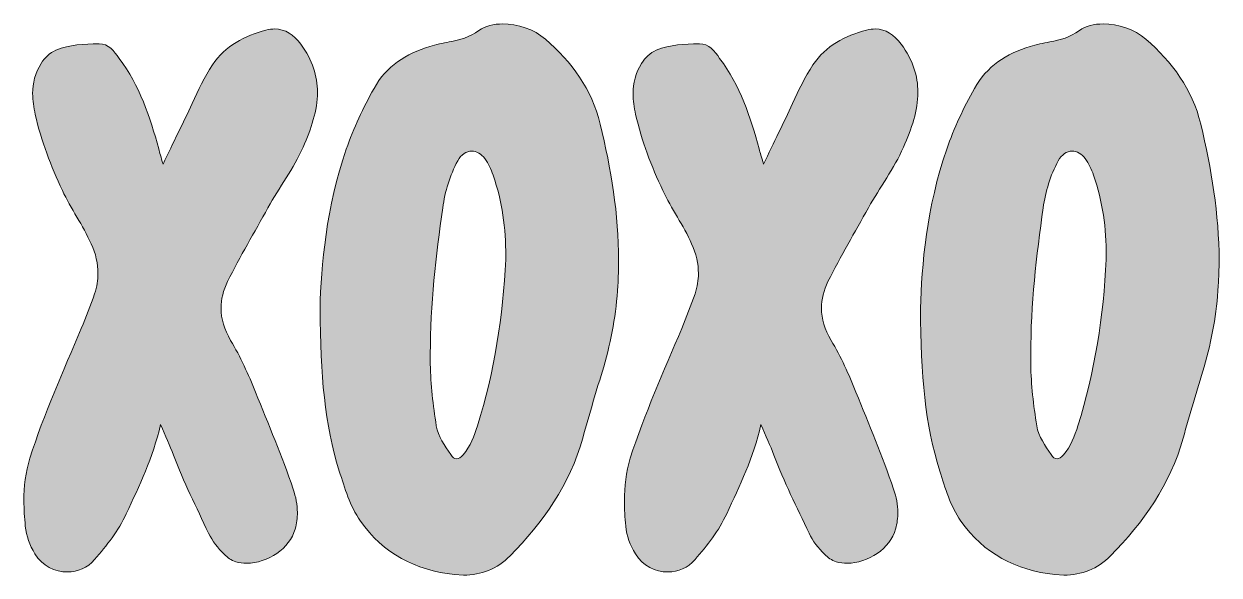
# Model space of a CAD drawing. Header units: inches. Extents: x 219 to 861, y -915 to -163.
# Drawn here: x 222 to 858, y -915 to -621 of the extents above; entities that cross this region are included whole.
import ezdxf

# ---------------------------------------------------------------- set-up
doc = ezdxf.new("R2010")
doc.units = ezdxf.units.IN
doc.header["$MEASUREMENT"] = 0
doc.layers.add('Layer 1', color=7, linetype='Continuous')

# ---------------------------------------------------------------- blocks, each defined once
blk = doc.blocks.new('block 4')
at = {"layer": 'Layer 1', "true_color": 0xe43b40}
h = blk.add_hatch(color=13, dxfattribs=at)
h.dxf.hatch_style = 2
edge = h.paths.add_edge_path()
edge.add_spline(control_points=[(451.14, -914.22), (430.39, -911.96), (413.39, -903.09), (401.21, -885.8), (395.5, -877.68), (392.94, -868.35), (389.93, -859.18), (382.11, -834.22), (380.01, -808.5), (379.71, -772.71), (380.31, -750.31), (383.02, -718.57), (393.69, -688.05), (397.6, -676.77), (402.57, -666.09), (408.43, -655.72), (414.9, -643.99), (425.42, -637.22), (438.06, -633.46), (441.37, -632.41), (444.97, -631.65), (448.43, -631.05), (454.15, -630), (459.26, -628.49), (464.22, -624.89), (467.53, -622.48), (472.04, -621.43), (476.85, -621.43), (484.67, -621.43), (493.55, -624.29), (499.56, -629.55), (513.55, -641.73), (524.22, -656.17), (528.74, -674.66), (534.45, -698.57), (538.51, -722.63), (538.51, -747.3), (538.51, -751.66), (538.36, -756.17), (538.06, -760.68), (537.31, -775.27), (534.6, -789.55), (530.54, -803.69), (526.78, -816.32), (522.87, -828.95), (519.41, -841.74), (512.49, -866.4), (498.36, -886.4), (480.76, -904.3), (473.85, -911.21), (465.43, -914.52), (455.95, -914.52), (455.95, -914.52), (451.14, -914.22), (451.14, -914.22)], knot_values=[0, 0, 0, 0, 1, 1, 1, 2, 2, 2, 3, 3, 3, 4, 4, 4, 5, 5, 5, 6, 6, 6, 7, 7, 7, 8, 8, 8, 9, 9, 9, 10, 10, 10, 11, 11, 11, 12, 12, 12, 13, 13, 13, 14, 14, 14, 15, 15, 15, 16, 16, 16, 17, 17, 17, 18, 18, 18, 18], degree=3, periodic=1)
edge = h.paths.add_edge_path()
edge.add_spline(control_points=[(455.8, -850.61), (459.71, -845.95), (461.67, -840.53), (463.47, -835.12), (472.49, -806.25), (477, -776.77), (478.51, -746.7), (478.51, -746.7), (478.51, -744.89), (478.51, -744.89), (478.51, -730.15), (476.7, -715.87), (471.74, -701.88), (470.54, -698.72), (469.34, -695.72), (467.38, -693.01), (465.43, -690.45), (462.87, -689.1), (460.31, -689.1), (457.61, -689.1), (454.75, -690.91), (452.94, -694.21), (448.73, -702.03), (446.18, -710.6), (444.97, -719.18), (441.37, -744.89), (438.36, -770.76), (438.36, -796.92), (438.36, -796.92), (438.36, -802.34), (438.36, -802.34), (438.51, -813.31), (439.86, -824.14), (441.51, -835.12), (442.57, -840.98), (446.03, -845.65), (449.18, -850.46), (450.09, -851.96), (451.14, -852.71), (452.34, -852.71), (453.4, -852.71), (454.6, -851.96), (455.8, -850.61)], knot_values=[0, 0, 0, 0, 1, 1, 1, 2, 2, 2, 3, 3, 3, 4, 4, 4, 5, 5, 5, 6, 6, 6, 7, 7, 7, 8, 8, 8, 9, 9, 9, 10, 10, 10, 11, 11, 11, 12, 12, 12, 13, 13, 13, 14, 14, 14, 14], degree=3, periodic=1)
h = blk.add_hatch(color=13, dxfattribs=at)
h.dxf.hatch_style = 2
edge = h.paths.add_edge_path()
edge.add_spline(control_points=[(770.43, -914.22), (749.68, -911.96), (732.69, -903.09), (720.51, -885.8), (714.79, -877.68), (712.23, -868.35), (709.23, -859.18), (701.41, -834.22), (699.3, -808.5), (699, -772.71), (699.6, -750.31), (702.31, -718.57), (712.99, -688.05), (716.9, -676.77), (721.86, -666.09), (727.72, -655.72), (734.19, -643.99), (744.72, -637.22), (757.35, -633.46), (760.66, -632.41), (764.26, -631.65), (767.72, -631.05), (773.44, -630), (778.55, -628.49), (783.51, -624.89), (786.82, -622.48), (791.33, -621.43), (796.14, -621.43), (803.97, -621.43), (812.84, -624.29), (818.85, -629.55), (832.84, -641.73), (843.52, -656.17), (848.03, -674.66), (853.74, -698.57), (857.8, -722.63), (857.8, -747.3), (857.8, -751.66), (857.65, -756.17), (857.35, -760.68), (856.6, -775.27), (853.89, -789.55), (849.83, -803.69), (846.07, -816.32), (842.16, -828.95), (838.7, -841.74), (831.79, -866.4), (817.65, -886.4), (800.06, -904.3), (793.14, -911.21), (784.72, -914.52), (775.24, -914.52), (775.24, -914.52), (770.43, -914.22), (770.43, -914.22)], knot_values=[0, 0, 0, 0, 1, 1, 1, 2, 2, 2, 3, 3, 3, 4, 4, 4, 5, 5, 5, 6, 6, 6, 7, 7, 7, 8, 8, 8, 9, 9, 9, 10, 10, 10, 11, 11, 11, 12, 12, 12, 13, 13, 13, 14, 14, 14, 15, 15, 15, 16, 16, 16, 17, 17, 17, 18, 18, 18, 18], degree=3, periodic=1)
edge = h.paths.add_edge_path()
edge.add_spline(control_points=[(775.09, -850.61), (779, -845.95), (780.96, -840.53), (782.76, -835.12), (791.78, -806.25), (796.3, -776.77), (797.8, -746.7), (797.8, -746.7), (797.8, -744.89), (797.8, -744.89), (797.8, -730.15), (796, -715.87), (791.03, -701.88), (789.83, -698.72), (788.63, -695.72), (786.67, -693.01), (784.72, -690.45), (782.16, -689.1), (779.61, -689.1), (776.9, -689.1), (774.04, -690.91), (772.23, -694.21), (768.03, -702.03), (765.47, -710.6), (764.26, -719.18), (760.66, -744.89), (757.65, -770.76), (757.65, -796.92), (757.65, -796.92), (757.65, -802.34), (757.65, -802.34), (757.8, -813.31), (759.15, -824.14), (760.81, -835.12), (761.86, -840.98), (765.32, -845.65), (768.48, -850.46), (769.38, -851.96), (770.43, -852.71), (771.64, -852.71), (772.69, -852.71), (773.89, -851.96), (775.09, -850.61)], knot_values=[0, 0, 0, 0, 1, 1, 1, 2, 2, 2, 3, 3, 3, 4, 4, 4, 5, 5, 5, 6, 6, 6, 7, 7, 7, 8, 8, 8, 9, 9, 9, 10, 10, 10, 11, 11, 11, 12, 12, 12, 13, 13, 13, 14, 14, 14, 14], degree=3, periodic=1)
at = {"layer": 'Layer 1', "true_color": 0xf4d561}
h = blk.add_hatch(color=41, dxfattribs=at)
h.dxf.hatch_style = 2
edge = h.paths.add_edge_path()
edge.add_spline(control_points=[(228.11, -903.24), (225.25, -898.58), (223.6, -893.77), (222.99, -888.5), (222.54, -883.99), (222.24, -879.48), (222.24, -874.97), (222.24, -867.45), (223.14, -859.93), (225.4, -852.41), (232.92, -828.8), (243.15, -806.25), (252.77, -783.39), (255.33, -777.22), (257.58, -771.06), (259.84, -764.89), (261.04, -761.13), (261.64, -757.67), (261.64, -754.21), (261.64, -748.8), (260.44, -743.69), (258.03, -738.42), (253.67, -728.5), (247.21, -719.78), (242.69, -710), (236.68, -697.07), (231.42, -683.69), (228.26, -669.55), (227.51, -665.79), (226.9, -662.18), (226.9, -658.42), (226.9, -653.01), (228.11, -647.6), (231.42, -642.48), (233.37, -639.32), (235.78, -636.92), (239.24, -635.41), (246.6, -632.41), (254.27, -632.1), (261.94, -631.95), (261.94, -631.95), (262.24, -631.95), (262.24, -631.95), (267.21, -631.95), (270.21, -635.87), (272.92, -639.77), (283.75, -654.21), (289.31, -670.9), (293.97, -687.9), (294.42, -690), (295.18, -692.11), (296.23, -696.02), (301.79, -684.29), (306.91, -674.06), (311.72, -663.69), (314.88, -656.62), (318.34, -649.7), (322.55, -643.23), (329.31, -632.86), (339.69, -627.9), (350.97, -624.74), (352.62, -624.29), (354.28, -624.13), (355.63, -624.13), (361.19, -624.13), (365.7, -627.14), (369.47, -632.26), (375.78, -640.68), (378.34, -649.25), (378.34, -657.82), (378.34, -667.44), (375.03, -677.22), (370.67, -686.99), (365.7, -698.42), (358.04, -708.35), (352.02, -719.18), (344.8, -732.26), (337.28, -745.04), (330.52, -758.42), (328.26, -763.09), (327.06, -767.75), (327.06, -772.56), (327.06, -778.12), (328.71, -783.99), (332.17, -789.7), (337.43, -798.43), (341.64, -807.9), (345.4, -817.22), (352.32, -834.37), (359.54, -851.36), (365.41, -868.8), (366.91, -873.01), (367.66, -877.08), (367.66, -881.29), (367.66, -884.14), (367.36, -887), (366.46, -890.01), (363.75, -900.38), (351.72, -908.2), (340.74, -908.2), (338.79, -908.2), (336.83, -908.05), (334.88, -907.45), (332.47, -906.7), (330.52, -905.2), (328.71, -903.39), (325.4, -900.08), (322.4, -896.47), (320.44, -892.26), (313.97, -878.43), (307.06, -864.89), (301.79, -850.76), (299.84, -845.65), (297.58, -840.68), (294.88, -834.52), (290.82, -852.26), (283.6, -867), (276.68, -881.89), (272.62, -890.91), (266.3, -898.73), (259.84, -906.25), (256.08, -910.76), (250.82, -912.86), (245.4, -912.86), (238.79, -912.86), (232.02, -909.56), (228.11, -903.24)], knot_values=[0, 0, 0, 0, 1, 1, 1, 2, 2, 2, 3, 3, 3, 4, 4, 4, 5, 5, 5, 6, 6, 6, 7, 7, 7, 8, 8, 8, 9, 9, 9, 10, 10, 10, 11, 11, 11, 12, 12, 12, 13, 13, 13, 14, 14, 14, 15, 15, 15, 16, 16, 16, 17, 17, 17, 18, 18, 18, 19, 19, 19, 20, 20, 20, 21, 21, 21, 22, 22, 22, 23, 23, 23, 24, 24, 24, 25, 25, 25, 26, 26, 26, 27, 27, 27, 28, 28, 28, 29, 29, 29, 30, 30, 30, 31, 31, 31, 32, 32, 32, 33, 33, 33, 34, 34, 34, 35, 35, 35, 36, 36, 36, 37, 37, 37, 38, 38, 38, 39, 39, 39, 40, 40, 40, 41, 41, 41, 42, 42, 42, 42], degree=3, periodic=1)
h = blk.add_hatch(color=41, dxfattribs=at)
h.dxf.hatch_style = 2
edge = h.paths.add_edge_path()
edge.add_spline(control_points=[(547.4, -903.24), (544.54, -898.58), (542.89, -893.77), (542.29, -888.5), (541.84, -883.99), (541.54, -879.48), (541.54, -874.97), (541.54, -867.45), (542.44, -859.93), (544.69, -852.41), (552.21, -828.8), (562.44, -806.25), (572.06, -783.39), (574.62, -777.22), (576.87, -771.06), (579.13, -764.89), (580.33, -761.13), (580.93, -757.67), (580.93, -754.21), (580.93, -748.8), (579.73, -743.69), (577.33, -738.42), (572.96, -728.5), (566.5, -719.78), (561.99, -710), (555.97, -697.07), (550.71, -683.69), (547.55, -669.55), (546.8, -665.79), (546.2, -662.18), (546.2, -658.42), (546.2, -653.01), (547.4, -647.6), (550.71, -642.48), (552.66, -639.32), (555.07, -636.92), (558.53, -635.41), (565.9, -632.41), (573.56, -632.1), (581.24, -631.95), (581.24, -631.95), (581.53, -631.95), (581.53, -631.95), (586.5, -631.95), (589.5, -635.87), (592.21, -639.77), (603.04, -654.21), (608.61, -670.9), (613.27, -687.9), (613.72, -690), (614.47, -692.11), (615.52, -696.02), (621.09, -684.29), (626.2, -674.06), (631.01, -663.69), (634.17, -656.62), (637.63, -649.7), (641.84, -643.23), (648.61, -632.86), (658.98, -627.9), (670.26, -624.74), (671.91, -624.29), (673.57, -624.13), (674.92, -624.13), (680.49, -624.13), (685, -627.14), (688.76, -632.26), (695.07, -640.68), (697.63, -649.25), (697.63, -657.82), (697.63, -667.44), (694.32, -677.22), (689.96, -686.99), (685, -698.42), (677.33, -708.35), (671.31, -719.18), (664.09, -732.26), (656.58, -745.04), (649.81, -758.42), (647.55, -763.09), (646.35, -767.75), (646.35, -772.56), (646.35, -778.12), (648, -783.99), (651.46, -789.7), (656.73, -798.43), (660.94, -807.9), (664.7, -817.22), (671.61, -834.37), (678.83, -851.36), (684.7, -868.8), (686.2, -873.01), (686.95, -877.08), (686.95, -881.29), (686.95, -884.14), (686.65, -887), (685.75, -890.01), (683.04, -900.38), (671.01, -908.2), (660.04, -908.2), (658.08, -908.2), (656.12, -908.05), (654.17, -907.45), (651.76, -906.7), (649.81, -905.2), (648, -903.39), (644.7, -900.08), (641.69, -896.47), (639.73, -892.26), (633.27, -878.43), (626.35, -864.89), (621.09, -850.76), (619.13, -845.65), (616.87, -840.68), (614.17, -834.52), (610.11, -852.26), (602.89, -867), (595.97, -881.89), (591.91, -890.91), (585.6, -898.73), (579.13, -906.25), (575.37, -910.76), (570.11, -912.86), (564.69, -912.86), (558.08, -912.86), (551.31, -909.56), (547.4, -903.24)], knot_values=[0, 0, 0, 0, 1, 1, 1, 2, 2, 2, 3, 3, 3, 4, 4, 4, 5, 5, 5, 6, 6, 6, 7, 7, 7, 8, 8, 8, 9, 9, 9, 10, 10, 10, 11, 11, 11, 12, 12, 12, 13, 13, 13, 14, 14, 14, 15, 15, 15, 16, 16, 16, 17, 17, 17, 18, 18, 18, 19, 19, 19, 20, 20, 20, 21, 21, 21, 22, 22, 22, 23, 23, 23, 24, 24, 24, 25, 25, 25, 26, 26, 26, 27, 27, 27, 28, 28, 28, 29, 29, 29, 30, 30, 30, 31, 31, 31, 32, 32, 32, 33, 33, 33, 34, 34, 34, 35, 35, 35, 36, 36, 36, 37, 37, 37, 38, 38, 38, 39, 39, 39, 40, 40, 40, 41, 41, 41, 42, 42, 42, 42], degree=3, periodic=1)
at = {"layer": 'Layer 1', "lineweight": 0}
for points, knots in [([(451.14, -914.22), (430.39, -911.96), (413.39, -903.09), (401.21, -885.8), (395.5, -877.68), (392.94, -868.35), (389.93, -859.18), (382.11, -834.22), (380.01, -808.5), (379.71, -772.71), (380.31, -750.31), (383.02, -718.57), (393.69, -688.05), (397.6, -676.77), (402.57, -666.09), (408.43, -655.72), (414.9, -643.99), (425.42, -637.22), (438.06, -633.46), (441.37, -632.41), (444.97, -631.65), (448.43, -631.05), (454.15, -630), (459.26, -628.49), (464.22, -624.89), (467.53, -622.48), (472.04, -621.43), (476.85, -621.43), (484.67, -621.43), (493.55, -624.29), (499.56, -629.55), (513.55, -641.73), (524.22, -656.17), (528.74, -674.66), (534.45, -698.57), (538.51, -722.63), (538.51, -747.3), (538.51, -751.66), (538.36, -756.17), (538.06, -760.68), (537.31, -775.27), (534.6, -789.55), (530.54, -803.69), (526.78, -816.32), (522.87, -828.95), (519.41, -841.74), (512.49, -866.4), (498.36, -886.4), (480.76, -904.3), (473.85, -911.21), (465.43, -914.52), (455.95, -914.52), (455.95, -914.52), (451.14, -914.22), (451.14, -914.22)], [0, 0, 0, 0, 1, 1, 1, 2, 2, 2, 3, 3, 3, 4, 4, 4, 5, 5, 5, 6, 6, 6, 7, 7, 7, 8, 8, 8, 9, 9, 9, 10, 10, 10, 11, 11, 11, 12, 12, 12, 13, 13, 13, 14, 14, 14, 15, 15, 15, 16, 16, 16, 17, 17, 17, 18, 18, 18, 18]), ([(770.43, -914.22), (749.68, -911.96), (732.69, -903.09), (720.51, -885.8), (714.79, -877.68), (712.23, -868.35), (709.23, -859.18), (701.41, -834.22), (699.3, -808.5), (699, -772.71), (699.6, -750.31), (702.31, -718.57), (712.99, -688.05), (716.9, -676.77), (721.86, -666.09), (727.72, -655.72), (734.19, -643.99), (744.72, -637.22), (757.35, -633.46), (760.66, -632.41), (764.26, -631.65), (767.72, -631.05), (773.44, -630), (778.55, -628.49), (783.51, -624.89), (786.82, -622.48), (791.33, -621.43), (796.14, -621.43), (803.97, -621.43), (812.84, -624.29), (818.85, -629.55), (832.84, -641.73), (843.52, -656.17), (848.03, -674.66), (853.74, -698.57), (857.8, -722.63), (857.8, -747.3), (857.8, -751.66), (857.65, -756.17), (857.35, -760.68), (856.6, -775.27), (853.89, -789.55), (849.83, -803.69), (846.07, -816.32), (842.16, -828.95), (838.7, -841.74), (831.79, -866.4), (817.65, -886.4), (800.06, -904.3), (793.14, -911.21), (784.72, -914.52), (775.24, -914.52), (775.24, -914.52), (770.43, -914.22), (770.43, -914.22)], [0, 0, 0, 0, 1, 1, 1, 2, 2, 2, 3, 3, 3, 4, 4, 4, 5, 5, 5, 6, 6, 6, 7, 7, 7, 8, 8, 8, 9, 9, 9, 10, 10, 10, 11, 11, 11, 12, 12, 12, 13, 13, 13, 14, 14, 14, 15, 15, 15, 16, 16, 16, 17, 17, 17, 18, 18, 18, 18]), ([(228.11, -903.24), (225.25, -898.58), (223.6, -893.77), (222.99, -888.5), (222.54, -883.99), (222.24, -879.48), (222.24, -874.97), (222.24, -867.45), (223.14, -859.93), (225.4, -852.41), (232.92, -828.8), (243.15, -806.25), (252.77, -783.39), (255.33, -777.22), (257.58, -771.06), (259.84, -764.89), (261.04, -761.13), (261.64, -757.67), (261.64, -754.21), (261.64, -748.8), (260.44, -743.69), (258.03, -738.42), (253.67, -728.5), (247.21, -719.78), (242.69, -710), (236.68, -697.07), (231.42, -683.69), (228.26, -669.55), (227.51, -665.79), (226.9, -662.18), (226.9, -658.42), (226.9, -653.01), (228.11, -647.6), (231.42, -642.48), (233.37, -639.32), (235.78, -636.92), (239.24, -635.41), (246.6, -632.41), (254.27, -632.1), (261.94, -631.95), (261.94, -631.95), (262.24, -631.95), (262.24, -631.95), (267.21, -631.95), (270.21, -635.87), (272.92, -639.77), (283.75, -654.21), (289.31, -670.9), (293.97, -687.9), (294.42, -690), (295.18, -692.11), (296.23, -696.02), (301.79, -684.29), (306.91, -674.06), (311.72, -663.69), (314.88, -656.62), (318.34, -649.7), (322.55, -643.23), (329.31, -632.86), (339.69, -627.9), (350.97, -624.74), (352.62, -624.29), (354.28, -624.13), (355.63, -624.13), (361.19, -624.13), (365.7, -627.14), (369.47, -632.26), (375.78, -640.68), (378.34, -649.25), (378.34, -657.82), (378.34, -667.44), (375.03, -677.22), (370.67, -686.99), (365.7, -698.42), (358.04, -708.35), (352.02, -719.18), (344.8, -732.26), (337.28, -745.04), (330.52, -758.42), (328.26, -763.09), (327.06, -767.75), (327.06, -772.56), (327.06, -778.12), (328.71, -783.99), (332.17, -789.7), (337.43, -798.43), (341.64, -807.9), (345.4, -817.22), (352.32, -834.37), (359.54, -851.36), (365.41, -868.8), (366.91, -873.01), (367.66, -877.08), (367.66, -881.29), (367.66, -884.14), (367.36, -887), (366.46, -890.01), (363.75, -900.38), (351.72, -908.2), (340.74, -908.2), (338.79, -908.2), (336.83, -908.05), (334.88, -907.45), (332.47, -906.7), (330.52, -905.2), (328.71, -903.39), (325.4, -900.08), (322.4, -896.47), (320.44, -892.26), (313.97, -878.43), (307.06, -864.89), (301.79, -850.76), (299.84, -845.65), (297.58, -840.68), (294.88, -834.52), (290.82, -852.26), (283.6, -867), (276.68, -881.89), (272.62, -890.91), (266.3, -898.73), (259.84, -906.25), (256.08, -910.76), (250.82, -912.86), (245.4, -912.86), (238.79, -912.86), (232.02, -909.56), (228.11, -903.24)], [0, 0, 0, 0, 1, 1, 1, 2, 2, 2, 3, 3, 3, 4, 4, 4, 5, 5, 5, 6, 6, 6, 7, 7, 7, 8, 8, 8, 9, 9, 9, 10, 10, 10, 11, 11, 11, 12, 12, 12, 13, 13, 13, 14, 14, 14, 15, 15, 15, 16, 16, 16, 17, 17, 17, 18, 18, 18, 19, 19, 19, 20, 20, 20, 21, 21, 21, 22, 22, 22, 23, 23, 23, 24, 24, 24, 25, 25, 25, 26, 26, 26, 27, 27, 27, 28, 28, 28, 29, 29, 29, 30, 30, 30, 31, 31, 31, 32, 32, 32, 33, 33, 33, 34, 34, 34, 35, 35, 35, 36, 36, 36, 37, 37, 37, 38, 38, 38, 39, 39, 39, 40, 40, 40, 41, 41, 41, 42, 42, 42, 42]), ([(547.4, -903.24), (544.54, -898.58), (542.89, -893.77), (542.29, -888.5), (541.84, -883.99), (541.54, -879.48), (541.54, -874.97), (541.54, -867.45), (542.44, -859.93), (544.69, -852.41), (552.21, -828.8), (562.44, -806.25), (572.06, -783.39), (574.62, -777.22), (576.87, -771.06), (579.13, -764.89), (580.33, -761.13), (580.93, -757.67), (580.93, -754.21), (580.93, -748.8), (579.73, -743.69), (577.33, -738.42), (572.96, -728.5), (566.5, -719.78), (561.99, -710), (555.97, -697.07), (550.71, -683.69), (547.55, -669.55), (546.8, -665.79), (546.2, -662.18), (546.2, -658.42), (546.2, -653.01), (547.4, -647.6), (550.71, -642.48), (552.66, -639.32), (555.07, -636.92), (558.53, -635.41), (565.9, -632.41), (573.56, -632.1), (581.24, -631.95), (581.24, -631.95), (581.53, -631.95), (581.53, -631.95), (586.5, -631.95), (589.5, -635.87), (592.21, -639.77), (603.04, -654.21), (608.61, -670.9), (613.27, -687.9), (613.72, -690), (614.47, -692.11), (615.52, -696.02), (621.09, -684.29), (626.2, -674.06), (631.01, -663.69), (634.17, -656.62), (637.63, -649.7), (641.84, -643.23), (648.61, -632.86), (658.98, -627.9), (670.26, -624.74), (671.91, -624.29), (673.57, -624.13), (674.92, -624.13), (680.49, -624.13), (685, -627.14), (688.76, -632.26), (695.07, -640.68), (697.63, -649.25), (697.63, -657.82), (697.63, -667.44), (694.32, -677.22), (689.96, -686.99), (685, -698.42), (677.33, -708.35), (671.31, -719.18), (664.09, -732.26), (656.58, -745.04), (649.81, -758.42), (647.55, -763.09), (646.35, -767.75), (646.35, -772.56), (646.35, -778.12), (648, -783.99), (651.46, -789.7), (656.73, -798.43), (660.94, -807.9), (664.7, -817.22), (671.61, -834.37), (678.83, -851.36), (684.7, -868.8), (686.2, -873.01), (686.95, -877.08), (686.95, -881.29), (686.95, -884.14), (686.65, -887), (685.75, -890.01), (683.04, -900.38), (671.01, -908.2), (660.04, -908.2), (658.08, -908.2), (656.12, -908.05), (654.17, -907.45), (651.76, -906.7), (649.81, -905.2), (648, -903.39), (644.7, -900.08), (641.69, -896.47), (639.73, -892.26), (633.27, -878.43), (626.35, -864.89), (621.09, -850.76), (619.13, -845.65), (616.87, -840.68), (614.17, -834.52), (610.11, -852.26), (602.89, -867), (595.97, -881.89), (591.91, -890.91), (585.6, -898.73), (579.13, -906.25), (575.37, -910.76), (570.11, -912.86), (564.69, -912.86), (558.08, -912.86), (551.31, -909.56), (547.4, -903.24)], [0, 0, 0, 0, 1, 1, 1, 2, 2, 2, 3, 3, 3, 4, 4, 4, 5, 5, 5, 6, 6, 6, 7, 7, 7, 8, 8, 8, 9, 9, 9, 10, 10, 10, 11, 11, 11, 12, 12, 12, 13, 13, 13, 14, 14, 14, 15, 15, 15, 16, 16, 16, 17, 17, 17, 18, 18, 18, 19, 19, 19, 20, 20, 20, 21, 21, 21, 22, 22, 22, 23, 23, 23, 24, 24, 24, 25, 25, 25, 26, 26, 26, 27, 27, 27, 28, 28, 28, 29, 29, 29, 30, 30, 30, 31, 31, 31, 32, 32, 32, 33, 33, 33, 34, 34, 34, 35, 35, 35, 36, 36, 36, 37, 37, 37, 38, 38, 38, 39, 39, 39, 40, 40, 40, 41, 41, 41, 42, 42, 42, 42]), ([(455.8, -850.61), (459.71, -845.95), (461.67, -840.53), (463.47, -835.12), (472.49, -806.25), (477, -776.77), (478.51, -746.7), (478.51, -746.7), (478.51, -744.89), (478.51, -744.89), (478.51, -730.15), (476.7, -715.87), (471.74, -701.88), (470.54, -698.72), (469.34, -695.72), (467.38, -693.01), (465.43, -690.45), (462.87, -689.1), (460.31, -689.1), (457.61, -689.1), (454.75, -690.91), (452.94, -694.21), (448.73, -702.03), (446.18, -710.6), (444.97, -719.18), (441.37, -744.89), (438.36, -770.76), (438.36, -796.92), (438.36, -796.92), (438.36, -802.34), (438.36, -802.34), (438.51, -813.31), (439.86, -824.14), (441.51, -835.12), (442.57, -840.98), (446.03, -845.65), (449.18, -850.46), (450.09, -851.96), (451.14, -852.71), (452.34, -852.71), (453.4, -852.71), (454.6, -851.96), (455.8, -850.61)], [0, 0, 0, 0, 1, 1, 1, 2, 2, 2, 3, 3, 3, 4, 4, 4, 5, 5, 5, 6, 6, 6, 7, 7, 7, 8, 8, 8, 9, 9, 9, 10, 10, 10, 11, 11, 11, 12, 12, 12, 13, 13, 13, 14, 14, 14, 14]), ([(775.09, -850.61), (779, -845.95), (780.96, -840.53), (782.76, -835.12), (791.78, -806.25), (796.3, -776.77), (797.8, -746.7), (797.8, -746.7), (797.8, -744.89), (797.8, -744.89), (797.8, -730.15), (796, -715.87), (791.03, -701.88), (789.83, -698.72), (788.63, -695.72), (786.67, -693.01), (784.72, -690.45), (782.16, -689.1), (779.61, -689.1), (776.9, -689.1), (774.04, -690.91), (772.23, -694.21), (768.03, -702.03), (765.47, -710.6), (764.26, -719.18), (760.66, -744.89), (757.65, -770.76), (757.65, -796.92), (757.65, -796.92), (757.65, -802.34), (757.65, -802.34), (757.8, -813.31), (759.15, -824.14), (760.81, -835.12), (761.86, -840.98), (765.32, -845.65), (768.48, -850.46), (769.38, -851.96), (770.43, -852.71), (771.64, -852.71), (772.69, -852.71), (773.89, -851.96), (775.09, -850.61)], [0, 0, 0, 0, 1, 1, 1, 2, 2, 2, 3, 3, 3, 4, 4, 4, 5, 5, 5, 6, 6, 6, 7, 7, 7, 8, 8, 8, 9, 9, 9, 10, 10, 10, 11, 11, 11, 12, 12, 12, 13, 13, 13, 14, 14, 14, 14])]:
    blk.add_open_spline(points, degree=3, knots=knots, dxfattribs=at)
blk = doc.blocks.new('block 2')
at = {"layer": 'Layer 1'}
blk.add_blockref('block 4', (0, 0), dxfattribs=at)

msp = doc.modelspace()

# ---------------------------------------------------------------- block references
at = {"layer": 'Layer 1'}
msp.add_blockref('block 2', (0, 0), dxfattribs=at)

doc.saveas('drawing.dxf')
